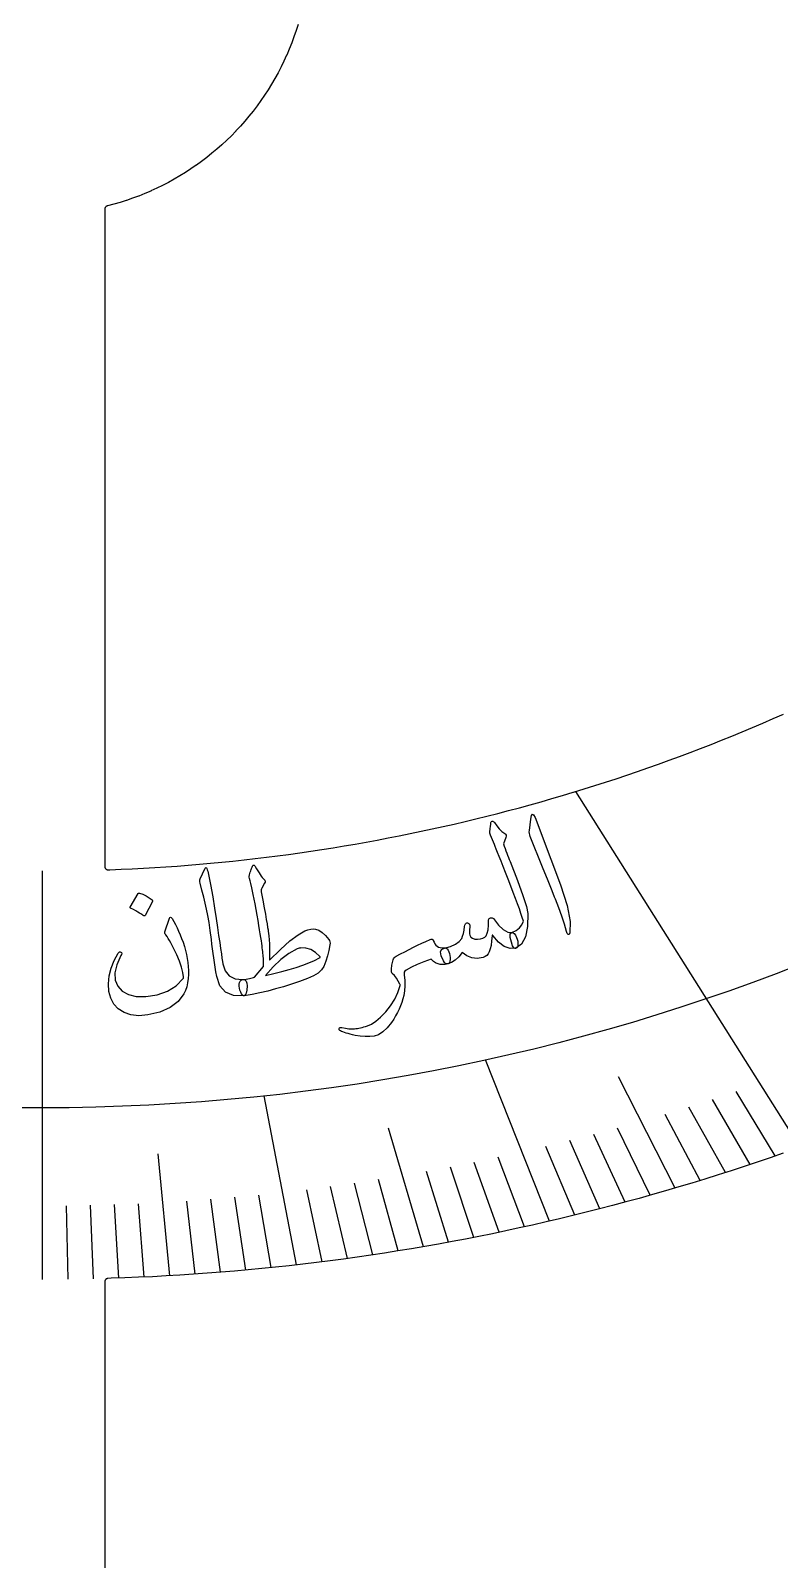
# Model space of a CAD drawing. Header units: millimetres. Extents: x -252 to 252, y -252 to 252.
# Drawn here: x -1 to 59.2, y -129.5 to -6.7 of the extents above; entities that cross this region are included whole.
import ezdxf

# ---------------------------------------------------------------- set-up
doc = ezdxf.new("R2010")
doc.units = ezdxf.units.MM
for name, color, linetype in [('CUT_INNER', 6, 'Continuous'), ('ENGRAVE', 7, 'Continuous'), ('ENGRAVE_FINE', 8, 'Continuous'), ('TEXT', 5, 'Continuous')]:
    doc.layers.add(name, color=color, linetype=linetype)

msp = doc.modelspace()

# ---------------------------------------------------------------- linework, layer by layer
at = {"layer": 'CUT_INNER'}
for points in [[(20.5135, -6.2243), (20.3555, -6.7229), (20.3545, -6.7258), (20.1844, -7.2205), (20.1833, -7.2233), (20.0011, -7.7136), (20, -7.7165), (19.8058, -8.2022), (19.8046, -8.205), (19.5985, -8.6857), (19.5973, -8.6886), (19.3795, -9.1641), (19.3781, -9.1669), (19.1487, -9.6369), (19.1473, -9.6397), (18.9065, -10.104), (18.905, -10.1067), (18.6528, -10.5649), (18.6513, -10.5676), (18.3879, -11.0195), (18.3863, -11.0221), (18.1119, -11.4674), (18.1103, -11.47), (17.8251, -11.9085), (17.8233, -11.911), (17.5274, -12.3423), (17.5257, -12.3448), (17.2193, -12.7688), (17.2174, -12.7712), (16.9007, -13.1875), (16.8988, -13.1899), (16.572, -13.5983), (16.57, -13.6007), (16.2333, -14.0009), (16.2313, -14.0032), (15.8848, -14.3951), (15.8827, -14.3973), (15.5267, -14.7806), (15.5246, -14.7828), (15.1593, -15.1572), (15.1572, -15.1593), (14.7828, -15.5246), (14.7806, -15.5267), (14.3973, -15.8827), (14.3951, -15.8848), (14.0032, -16.2313), (14.0009, -16.2333), (13.6007, -16.57), (13.5983, -16.572), (13.1899, -16.8988), (13.1875, -16.9007), (12.7712, -17.2174), (12.7688, -17.2193), (12.3448, -17.5257), (12.3423, -17.5274), (11.911, -17.8233), (11.9085, -17.8251), (11.47, -18.1103), (11.4674, -18.1119), (11.0221, -18.3863), (11.0195, -18.3879), (10.5676, -18.6513), (10.5649, -18.6528), (10.1067, -18.905), (10.104, -18.9065), (9.6397, -19.1473), (9.6369, -19.1487), (9.1669, -19.3781), (9.1641, -19.3795), (8.6886, -19.5973), (8.6857, -19.5985), (8.205, -19.8046), (8.2022, -19.8058), (7.7165, -20), (7.7136, -20.0011), (7.2233, -20.1833), (7.2205, -20.1844), (6.7258, -20.3545), (6.7229, -20.3555), (6.2243, -20.5135), (6.2214, -20.5144), (5.719, -20.66), (5.716, -20.6609), (5.2102, -20.7942), (5.2073, -20.7949), (5.1922, -20.7985), (5.1693, -20.8051), (5.1471, -20.8139), (5.1258, -20.8247), (5.1057, -20.8376), (5.0869, -20.8523), (5.0695, -20.8687), (5.0539, -20.8867), (5.04, -20.9061), (5.028, -20.9268), (5.018, -20.9485), (5.0102, -20.971), (5.0046, -20.9942), (5.0011, -21.0179), (5, -21.0417), (5, -73.8409), (5.0013, -73.8659), (5.005, -73.8907), (5.0112, -73.915), (5.0198, -73.9385), (5.0308, -73.9611), (5.0439, -73.9824), (5.0591, -74.0024), (5.0762, -74.0207), (5.0951, -74.0371), (5.1155, -74.0517), (5.1373, -74.0641), (5.1602, -74.0742), (5.184, -74.0821), (5.2085, -74.0874), (5.2334, -74.0904), (5.2584, -74.0908), (5.4025, -74.0859), (5.4041, -74.0859), (6.3026, -74.05), (6.3041, -74.0499), (7.2024, -74.0086), (7.2039, -74.0085), (8.1019, -73.9616), (8.1034, -73.9615), (9.0011, -73.9091), (9.0026, -73.9091), (9.9, -73.8512), (9.9015, -73.8511), (10.7985, -73.7877), (10.8, -73.7875), (11.6966, -73.7186), (11.6981, -73.7185), (12.5943, -73.6441), (12.5958, -73.644), (13.4914, -73.5641), (13.493, -73.5639), (14.3881, -73.4786), (14.3896, -73.4784), (15.2843, -73.3875), (15.2858, -73.3874), (16.1798, -73.291), (16.1813, -73.2908), (17.0748, -73.189), (17.0763, -73.1888), (17.9691, -73.0815), (17.9706, -73.0813), (18.8627, -72.9685), (18.8642, -72.9683), (19.7556, -72.85), (19.7572, -72.8498), (20.6478, -72.726), (20.6493, -72.7258), (21.5392, -72.5966), (21.5407, -72.5964), (22.4298, -72.4617), (22.4313, -72.4615), (23.3196, -72.3213), (23.3211, -72.3211), (24.2084, -72.1755), (24.2099, -72.1753), (25.0964, -72.0243), (25.0979, -72.024), (25.9834, -71.8675), (25.9849, -71.8673), (26.8694, -71.7054), (26.871, -71.7051), (27.7545, -71.5378), (27.756, -71.5375), (28.6384, -71.3648), (28.6399, -71.3645), (29.5213, -71.1864), (29.5228, -71.1861), (30.4031, -71.0025), (30.4046, -71.0022), (31.2838, -70.8133), (31.2853, -70.8129), (32.1632, -70.6186), (32.1647, -70.6183), (33.0415, -70.4186), (33.043, -70.4182), (33.9185, -70.2131), (33.92, -70.2128), (34.7942, -70.0023), (34.7957, -70.002), (35.6687, -69.7861), (35.6702, -69.7858), (36.5417, -69.5646), (36.5432, -69.5642), (37.4135, -69.3377), (37.4149, -69.3373), (38.2838, -69.1055), (38.2852, -69.1051), (39.1526, -68.8679), (39.1541, -68.8675), (40.02, -68.625), (40.0215, -68.6246), (40.8859, -68.3768), (40.8873, -68.3764), (41.7502, -68.1233), (41.7517, -68.1228), (42.613, -67.8644), (42.6144, -67.864), (43.4741, -67.6003), (43.4756, -67.5999), (44.3336, -67.3309), (44.3351, -67.3305), (45.1915, -67.0563), (45.193, -67.0558), (46.0477, -66.7764), (46.0491, -66.7759), (46.9021, -66.4912), (46.9035, -66.4907), (47.7547, -66.2008), (47.7562, -66.2003), (48.6056, -65.9052), (48.607, -65.9046), (49.4546, -65.6043), (49.456, -65.6038), (50.3018, -65.2983), (50.3032, -65.2977), (51.147, -64.987), (51.1485, -64.9865), (51.9904, -64.6706), (51.9918, -64.67), (52.8318, -64.349), (52.8332, -64.3484), (53.6712, -64.0223), (53.6726, -64.0217), (54.5085, -63.6904), (54.51, -63.6898), (55.3439, -63.3533), (55.3453, -63.3528), (56.1771, -63.0112), (56.1785, -63.0106), (57.0082, -62.6639), (57.0096, -62.6633), (57.8372, -62.3116), (57.8386, -62.311), (58.664, -61.9542), (58.6654, -61.9536), (59.4886, -61.5917)], [(59.4627, -96.8413), (58.4218, -97.203), (57.3787, -97.5582), (56.3335, -97.9071), (55.2861, -98.2495), (54.2367, -98.5856), (53.1852, -98.9151), (52.1317, -99.2382), (51.0763, -99.5549), (50.0189, -99.865), (48.9596, -100.1687), (47.8985, -100.4659), (46.8356, -100.7565), (45.771, -101.0406), (44.7046, -101.3182), (43.6365, -101.5892), (42.5668, -101.8537), (41.4955, -102.1116), (40.4226, -102.3629), (39.3482, -102.6076), (38.2723, -102.8458), (37.195, -103.0773), (36.1163, -103.3022), (35.0362, -103.5205), (33.9548, -103.7322), (32.8721, -103.9372), (31.7882, -104.1356), (30.7031, -104.3273), (29.6168, -104.5124), (28.5294, -104.6908), (27.4409, -104.8625), (26.3514, -105.0275), (25.261, -105.1858), (24.1695, -105.3375), (23.0772, -105.4825), (21.984, -105.6207), (20.8899, -105.7522), (19.7951, -105.8771), (18.6995, -105.9952), (17.6032, -106.1065), (16.5063, -106.2112), (15.4087, -106.3091), (14.3106, -106.4003), (13.2119, -106.4847), (12.1127, -106.5624), (11.0131, -106.6334), (9.913, -106.6976), (8.8126, -106.755), (7.7119, -106.8057), (6.6108, -106.8496), (5.5095, -106.8868), (5.2431, -106.8942), (5.2191, -106.896), (5.1953, -106.9001), (5.1721, -106.9065), (5.1496, -106.9152), (5.128, -106.9259), (5.1075, -106.9387), (5.0884, -106.9533), (5.0708, -106.9698), (5.0548, -106.9878), (5.0407, -107.0074), (5.0285, -107.0282), (5.0184, -107.05), (5.0104, -107.0728), (5.0046, -107.0962), (5.0012, -107.12), (5, -107.1441), (5, -158.8834)]]:
    msp.add_lwpolyline(points, dxfattribs=at)
at = {"layer": 'ENGRAVE'}
for points in [[(60.8257, -96.3568), (42.8032, -67.8066)], [(0, -106.9714), (0, -74.1854)], [(40.7091, -102.2965), (35.5549, -89.3445)], [(20.3989, -105.8091), (17.7839, -92.2448)]]:
    msp.add_lwpolyline(points, dxfattribs=at)
msp.add_circle((0, 72.6143), 165.8156, dxfattribs=at)
at = {"layer": 'ENGRAVE_FINE'}
for points in [[(50.7993, -99.6368), (46.2498, -90.7135)], [(58.8264, -97.0632), (55.6957, -91.8977)], [(54.8185, -98.4002), (51.8871, -93.1383)], [(56.8239, -97.7443), (53.7924, -92.5298)], [(52.8102, -99.0309), (49.9798, -93.7233)], [(30.5711, -104.3502), (27.7867, -94.8459)], [(46.7699, -100.7742), (44.2475, -95.3391)], [(48.7858, -100.2179), (46.1599, -94.8236)], [(10.2048, -106.6812), (9.2675, -96.8824)], [(42.7315, -101.8134), (40.4181, -96.3016)], [(44.7518, -101.306), (42.3335, -95.8317)], [(34.6311, -103.6006), (32.7441, -97.9554)], [(36.6589, -103.19), (34.6643, -97.5755)], [(38.6849, -102.7553), (36.5834, -97.1734)], [(26.5056, -105.0046), (25.0539, -99.2534)], [(28.539, -104.6892), (26.9777, -98.9619)], [(32.6018, -103.9873), (30.8229, -98.313)], [(14.2843, -106.4024), (13.498, -100.5446)], [(16.3233, -106.228), (15.4252, -100.3836)], [(18.3615, -106.0302), (17.352, -100.2009)], [(22.4355, -105.5644), (21.2041, -99.7707)], [(24.4711, -105.2963), (23.1293, -99.5229)], [(2.0413, -106.9598), (1.9287, -101.0592)], [(4.0825, -106.925), (3.8573, -101.027)], [(6.1236, -106.8669), (5.7859, -100.9735)], [(8.1644, -106.7857), (7.7143, -100.8985)], [(12.2448, -106.5534), (11.5703, -100.6841)]]:
    msp.add_lwpolyline(points, dxfattribs=at)
at = {"layer": 'TEXT'}
for points in [[(39.1947, -70.0307), (39.2511, -69.7366), (39.3284, -69.6174), (39.4272, -69.6729), (39.5476, -69.9031), (40.8129, -73.2425), (41.5908, -75.2914), (42.1057, -76.958), (42.3524, -78.2438), (42.3278, -79.1495), (42.2997, -79.2308), (42.2682, -79.2791), (42.2332, -79.2945), (42.1947, -79.2769), (42.1584, -79.2428), (42.1259, -79.1944), (42.097, -79.1318), (42.0719, -79.0549), (41.9038, -78.4491), (41.6974, -77.8143), (41.453, -77.1505), (41.171, -76.4576), (41.101, -76.2755), (40.9067, -75.7851), (40.5889, -74.9862), (40.1486, -73.8783), (39.1574, -71.4254), (39.114, -71.2924), (39.0869, -71.1662), (39.0762, -71.0469), (39.0817, -70.9345)], [(35.9057, -71.0435), (35.9389, -70.7911), (35.9637, -70.5913), (35.9802, -70.444), (35.9884, -70.3493), (35.9979, -70.288), (36.018, -70.2408), (36.0488, -70.2078), (36.0903, -70.1889), (36.1418, -70.1852), (36.1895, -70.2012), (36.2333, -70.2369), (36.2731, -70.2923), (36.4612, -70.5656), (36.6639, -70.8032), (36.8813, -71.005), (37.1133, -71.1711), (37.1805, -71.2259), (37.2146, -71.2986), (37.2155, -71.3892), (37.1833, -71.4978), (36.9977, -72.0101), (37.068, -72.2), (37.1374, -72.3864), (37.206, -72.5693), (37.2737, -72.7486), (37.3406, -72.9244), (37.4066, -73.0967), (37.4718, -73.2654), (37.5361, -73.4306), (38.1327, -74.9595), (38.5689, -76.1624), (38.8423, -77.04), (38.9511, -77.5929), (38.9399, -78.65), (38.7771, -79.47), (38.4632, -80.0521), (37.9995, -80.3954), (37.9851, -80.3989), (37.9708, -80.4025), (37.9565, -80.406), (37.9421, -80.4096), (37.8374, -80.3514), (37.738, -80.1835), (37.6438, -79.9058), (37.5548, -79.5185), (37.533, -79.3725), (37.5473, -79.2587), (37.5978, -79.177), (37.6846, -79.1274), (38.0273, -78.9661), (38.2945, -78.7613), (38.4861, -78.5133), (38.602, -78.2225), (38.5148, -77.9311), (38.4075, -77.6017), (38.2804, -77.2343), (38.1335, -76.8289), (37.9683, -76.387), (37.7861, -75.9101), (37.5871, -75.398), (37.3714, -74.8509), (37.1643, -74.3119), (36.9771, -73.8277), (36.8096, -73.3983), (36.6617, -73.0239), (36.535, -72.704), (36.4312, -72.4383), (36.3501, -72.2266), (36.2917, -72.0692), (35.9555, -71.3004), (35.9315, -71.2222), (35.9152, -71.1533), (35.9066, -71.0938), (35.9057, -71.0435)], [(13.0351, -74.0134), (13.0578, -73.9677), (13.0801, -73.9365), (13.102, -73.92), (13.1235, -73.9181), (13.1578, -73.9341), (13.1921, -73.9885), (13.2264, -74.081), (13.2607, -74.2118), (13.4725, -75.2812), (13.6576, -76.271), (13.8154, -77.1813), (13.9454, -78.012), (14.0457, -78.7235), (14.1367, -79.361), (14.2184, -79.9247), (14.2907, -80.4146), (14.3527, -80.8307), (14.4033, -81.1731), (14.4426, -81.4419), (14.4705, -81.637), (14.6543, -82.212), (14.9806, -82.6165), (15.4497, -82.8495), (16.061, -82.9097), (16.2321, -82.9358), (16.3493, -83.0257), (16.4125, -83.1796), (16.4216, -83.3976), (16.3888, -83.7458), (16.3401, -83.9972), (16.2755, -84.1517), (16.1952, -84.2093), (15.3339, -84.1846), (14.6767, -83.914), (14.225, -83.4), (13.9783, -82.6444), (13.9174, -82.2777), (13.8593, -81.9099), (13.8039, -81.541), (13.7512, -81.1708), (13.7004, -80.7997), (13.6504, -80.4275), (13.6014, -80.0543), (13.5532, -79.6801), (13.4629, -78.9663), (13.3685, -78.3248), (13.2702, -77.7556), (13.1679, -77.2587), (13.0573, -76.7825), (12.934, -76.2755), (12.798, -75.7377), (12.6496, -75.169), (12.6277, -75.0662), (12.6222, -74.9711), (12.633, -74.8836), (12.6601, -74.8039)], [(16.855, -73.7989), (16.8833, -73.7582), (16.9096, -73.7305), (16.934, -73.7158), (16.9564, -73.7141), (16.9844, -73.7237), (17.012, -73.7442), (17.0391, -73.7758), (17.0658, -73.8183), (17.1756, -74.0028), (17.2796, -74.1733), (17.3779, -74.3298), (17.4703, -74.4723), (17.5574, -74.599), (17.64, -74.7079), (17.7179, -74.7991), (17.7911, -74.8725), (17.8458, -74.9335), (17.8698, -75.0019), (17.8632, -75.0776), (17.8258, -75.1607), (17.5917, -75.5543), (17.5635, -75.6206), (17.5485, -75.6946), (17.5467, -75.7761), (17.5581, -75.8652), (17.684, -76.5401), (17.7936, -77.1346), (17.8868, -77.6489), (17.9635, -78.0829), (18.0246, -78.4374), (18.071, -78.7133), (18.1027, -78.9105), (18.1196, -79.0291), (18.1584, -79.3808), (18.1889, -79.7153), (18.2109, -80.0324), (18.2244, -80.3323), (18.2303, -80.6149), (18.2295, -80.8799), (18.2219, -81.1275), (18.2076, -81.3576), (19.0937, -80.4896), (19.8619, -79.8063), (20.5168, -79.3094), (21.062, -79.0003), (21.3099, -78.9033), (21.536, -78.8457), (21.7406, -78.8274), (21.9238, -78.8487), (22.1922, -78.9435), (22.4596, -79.115), (22.7265, -79.3633), (22.993, -79.6884), (23.0389, -79.7687), (23.0671, -79.8644), (23.0775, -79.9757), (23.0702, -80.1025), (22.9943, -80.5654), (22.8873, -81.0107), (22.7492, -81.4384), (22.5797, -81.8484), (22.3959, -82.1227), (22.116, -82.3774), (21.7397, -82.612), (21.267, -82.8258), (20.6256, -83.0591), (19.9855, -83.2757), (19.3469, -83.4755), (18.7099, -83.6587), (18.0755, -83.8242), (17.4448, -83.9711), (16.8179, -84.0995), (16.1952, -84.2093), (16.1224, -84.1967), (16.0511, -84.1438), (15.9813, -84.0506), (15.9131, -83.9172), (15.8481, -83.7514), (15.8058, -83.5888), (15.786, -83.4294), (15.7886, -83.2732), (15.816, -83.1346), (15.8706, -83.0278), (15.9522, -82.9529), (16.061, -82.9097), (16.209, -82.8862), (16.3486, -82.8615), (16.4798, -82.8358), (16.6026, -82.8091), (16.7171, -82.7831), (16.8237, -82.7597), (16.9222, -82.739), (17.0127, -82.7209), (17.7379, -81.8508), (17.7413, -81.8161), (17.7435, -81.7716), (17.7446, -81.7171), (17.7445, -81.6527), (17.7433, -81.5785), (17.7409, -81.4943), (17.7374, -81.4001), (17.7327, -81.2961), (17.7261, -81.1832), (17.7167, -81.0623), (17.7046, -80.9336), (17.6897, -80.7969), (17.6732, -80.6532), (17.6559, -80.5031), (17.6378, -80.3467), (17.6191, -80.1841), (17.5961, -80.0004), (17.5654, -79.7811), (17.527, -79.5262), (17.4809, -79.2356), (17.4273, -78.9111), (17.3666, -78.5547), (17.2987, -78.1661), (17.2237, -77.7455), (17.0557, -76.8123), (16.9159, -76.0749), (16.8042, -75.5333), (16.7203, -75.1876), (16.6594, -74.9663), (16.6168, -74.7976), (16.5923, -74.6817), (16.5861, -74.6185), (16.6145, -74.4948), (16.6444, -74.3781), (16.676, -74.2686), (16.7092, -74.1663), (16.7439, -74.0692), (16.7797, -73.9756), (16.8167, -73.8855), (16.855, -73.7989)], [(7.6703, -75.9906), (7.6868, -75.9716), (7.7105, -75.9595), (7.7417, -75.9542), (7.7801, -75.9559), (8.0568, -76.0556), (8.3197, -76.1811), (8.5687, -76.3323), (8.8041, -76.5094), (8.8276, -76.5371), (8.8389, -76.5655), (8.838, -76.5947), (8.8249, -76.6245), (8.228, -77.7635), (8.2048, -77.7911), (8.1734, -77.7992), (8.1339, -77.7877), (8.0863, -77.7567), (8.0452, -77.7298), (7.9804, -77.6897), (7.8919, -77.6362), (7.78, -77.5693), (7.6428, -77.4892), (7.4786, -77.3957), (7.2877, -77.2888), (7.07, -77.1685), (7.0409, -77.148), (7.0259, -77.127), (7.0248, -77.1052), (7.0378, -77.0828)], [(10.3943, -78.0077), (10.5295, -78.2438), (10.6624, -78.491), (10.7928, -78.7491), (10.9209, -79.0183), (11.0449, -79.3004), (11.1632, -79.5974), (11.2759, -79.9093), (11.3829, -80.2362), (11.4784, -80.5625), (11.5579, -80.8872), (11.6212, -81.2104), (11.6681, -81.5322), (11.6988, -81.8533), (11.7131, -82.1747), (11.711, -82.4965), (11.6923, -82.8187), (11.6464, -83.1587), (11.5726, -83.4754), (11.471, -83.7685), (11.3414, -84.0381), (10.8767, -84.6631), (10.2382, -85.1578), (9.4262, -85.5202), (8.4417, -85.7475), (7.7229, -85.8014), (7.088, -85.7376), (6.5381, -85.5569), (6.074, -85.2604), (5.7201, -84.8687), (5.4703, -84.4037), (5.3241, -83.8659), (5.2805, -83.2555), (5.3412, -82.6053), (5.4945, -81.9771), (5.7393, -81.3709), (6.0746, -80.786), (6.1285, -80.7185), (6.1818, -80.68), (6.2345, -80.6706), (6.2865, -80.6903), (6.336, -80.7336), (6.3521, -80.7965), (6.3348, -80.879), (6.284, -80.9809), (5.9557, -81.714), (5.8028, -82.369), (5.8281, -82.9464), (6.0335, -83.4461), (6.3909, -83.8386), (6.8863, -84.1082), (7.5195, -84.2535), (8.2894, -84.2729), (9.2108, -84.1315), (10.0203, -83.8409), (10.7161, -83.4028), (11.297, -82.8188), (11.3084, -82.7989), (11.3154, -82.7701), (11.3182, -82.7326), (11.3167, -82.6864), (11.2694, -82.325), (11.1617, -81.908), (10.9943, -81.4352), (10.7678, -80.9065), (10.6427, -80.641), (10.523, -80.3942), (10.4084, -80.166), (10.299, -79.9566), (10.1939, -79.7668), (10.0922, -79.5976), (9.9938, -79.4491), (9.8988, -79.3212), (9.8533, -79.2541), (9.826, -79.1913), (9.8169, -79.1328), (9.8259, -79.0786), (10.1797, -77.9787), (10.2151, -77.9135), (10.2627, -77.8966), (10.3224, -77.928), (10.3943, -78.0077)], [(32.2602, -80.3725), (32.7502, -80.2387), (33.145, -80.0644), (33.4446, -79.8505), (33.6489, -79.5974), (33.7268, -79.4175), (33.7918, -79.1977), (33.8439, -78.9379), (33.8829, -78.6381), (33.9017, -78.5475), (33.9283, -78.4755), (33.9627, -78.4222), (34.0051, -78.3875), (34.0624, -78.3616), (34.1167, -78.3549), (34.1678, -78.3675), (34.2159, -78.3994), (34.2632, -78.452), (34.2944, -78.5156), (34.3095, -78.5903), (34.3084, -78.6762), (34.2833, -78.9023), (34.2751, -79.0893), (34.2842, -79.237), (34.3106, -79.3454), (34.3936, -79.4894), (34.5234, -79.5912), (34.7, -79.6506), (34.9234, -79.6675), (35.1621, -79.6442), (35.3562, -79.5899), (35.5054, -79.5049), (35.6098, -79.3891), (35.7006, -79.1843), (35.7652, -78.9015), (35.8035, -78.541), (35.8152, -78.1028), (35.8202, -78.0493), (35.848, -78.0054), (35.8985, -77.971), (35.9718, -77.9461), (36.044, -77.9363), (36.1055, -77.9439), (36.1562, -77.9691), (36.1963, -78.0117), (36.5941, -78.5289), (36.9775, -78.8867), (37.3461, -79.085), (37.6988, -79.1239), (37.7809, -79.139), (37.8672, -79.2091), (37.958, -79.3342), (38.0531, -79.5143), (38.1108, -79.6617), (38.1494, -79.8082), (38.1688, -79.9539), (38.1689, -80.0988), (38.1549, -80.2136), (38.1243, -80.3007), (38.0773, -80.3601), (38.0138, -80.3918), (37.5318, -80.4183), (37.0614, -80.2556), (36.6038, -79.904), (36.16, -79.3637), (36.1373, -79.3355), (36.1179, -79.3289), (36.1017, -79.3439), (36.0888, -79.3806), (36.0541, -79.8019), (36.005, -80.1574), (35.9419, -80.4472), (35.8647, -80.6712), (35.7743, -80.8312), (35.6632, -80.9604), (35.5315, -81.0589), (35.3794, -81.1266), (34.8987, -81.2039), (34.4558, -81.1615), (34.0513, -80.9997), (33.6859, -80.7189), (33.417, -81.0656), (33.1344, -81.3365), (32.8385, -81.5316), (32.5298, -81.6508), (32.4435, -81.6486), (32.358, -81.6054), (32.2734, -81.5211), (32.1898, -81.3959), (32.0052, -80.9933), (31.9558, -80.6885), (32.0408, -80.4816), (32.2602, -80.3725)], [(32.5587, -81.6447), (32.3299, -81.6827), (32.1205, -81.6958), (31.9306, -81.6843), (31.7602, -81.6481), (31.6822, -81.6234), (31.6072, -81.5906), (31.5354, -81.5498), (31.4666, -81.5008), (31.3995, -81.446), (31.3326, -81.3874), (31.266, -81.325), (31.1995, -81.2589), (30.6152, -81.4687), (30.0844, -81.6879), (29.6072, -81.9169), (29.1836, -82.1562), (29.0983, -82.2267), (29.0439, -82.3117), (29.0203, -82.4112), (29.0275, -82.5252), (29.0767, -82.9895), (29.0887, -83.4183), (29.0635, -83.8115), (29.0008, -84.1692), (28.9255, -84.4534), (28.8367, -84.7344), (28.7346, -85.0122), (28.619, -85.2869), (28.4896, -85.5573), (28.3464, -85.8227), (28.1892, -86.0829), (28.0181, -86.338), (27.6736, -86.7787), (27.3257, -87.1102), (26.9755, -87.3326), (26.6237, -87.4458), (26.2747, -87.4841), (25.9028, -87.4868), (25.5081, -87.4537), (25.0909, -87.3847), (24.8849, -87.3374), (24.6963, -87.29), (24.5251, -87.2424), (24.3713, -87.1948), (24.2341, -87.1483), (24.1125, -87.1038), (24.0067, -87.0615), (23.9166, -87.0213), (23.8603, -86.9839), (23.8241, -86.9398), (23.808, -86.889), (23.8118, -86.8315), (23.8348, -86.7813), (23.8762, -86.7522), (23.9361, -86.7441), (24.0144, -86.7571), (24.3219, -86.8142), (24.5975, -86.8481), (24.8411, -86.859), (25.0525, -86.847), (25.1612, -86.8354), (25.2758, -86.8191), (25.3964, -86.7981), (25.5229, -86.7724), (25.6554, -86.7419), (25.7938, -86.7067), (25.9381, -86.6668), (26.0882, -86.622), (26.3984, -86.4826), (26.7457, -86.2479), (27.1294, -85.9178), (27.5484, -85.4919), (27.9475, -85.0035), (28.2725, -84.4865), (28.5237, -83.9413), (28.7015, -83.3682), (28.7086, -83.3448), (28.7083, -83.3227), (28.7007, -83.302), (28.6858, -83.2826), (28.5526, -83.0192), (28.4066, -82.7877), (28.2481, -82.5879), (28.0768, -82.4198), (28.0161, -82.3017), (28.0075, -82.0783), (28.0507, -81.7496), (28.145, -81.3156), (28.1802, -81.228), (28.2305, -81.1523), (28.296, -81.0886), (28.3767, -81.0369), (28.7332, -80.8478), (29.0845, -80.6644), (29.4307, -80.4865), (29.772, -80.3142), (30.1102, -80.1481), (30.4474, -79.9887), (30.7838, -79.8361), (31.1192, -79.6902), (31.2012, -79.6641), (31.2705, -79.6666), (31.327, -79.6976), (31.3709, -79.7571), (31.4302, -79.9005), (31.5009, -80.0267), (31.5831, -80.1357), (31.6767, -80.2275), (31.7884, -80.2933), (31.9277, -80.3384), (32.0945, -80.3629), (32.2889, -80.3665), (32.3883, -80.3853), (32.477, -80.4416), (32.555, -80.5354), (32.6223, -80.6667), (32.6753, -80.8187), (32.7104, -80.9745), (32.7274, -81.1341), (32.7264, -81.2976), (32.7073, -81.438), (32.6729, -81.5427), (32.6234, -81.6116), (32.5587, -81.6447)], [(20.7403, -80.3631), (20.6681, -80.3756), (20.5948, -80.3937), (20.5205, -80.4175), (20.445, -80.4468), (19.7763, -80.8173), (19.129, -81.2934), (18.5018, -81.8753), (17.8934, -82.5635), (18.5662, -82.4204), (19.2023, -82.268), (19.8016, -82.1065), (20.3641, -81.9365), (20.8897, -81.7574), (21.3783, -81.5687), (21.8298, -81.3707), (22.2442, -81.1638), (22.2823, -81.1408), (22.2997, -81.1154), (22.2966, -81.0874), (22.2729, -81.0569), (21.9092, -80.7225), (21.5329, -80.4954), (21.1435, -80.3757), (20.7403, -80.3631)]]:
    msp.add_lwpolyline(points, close=True, dxfattribs=at)

doc.saveas('drawing.dxf')
